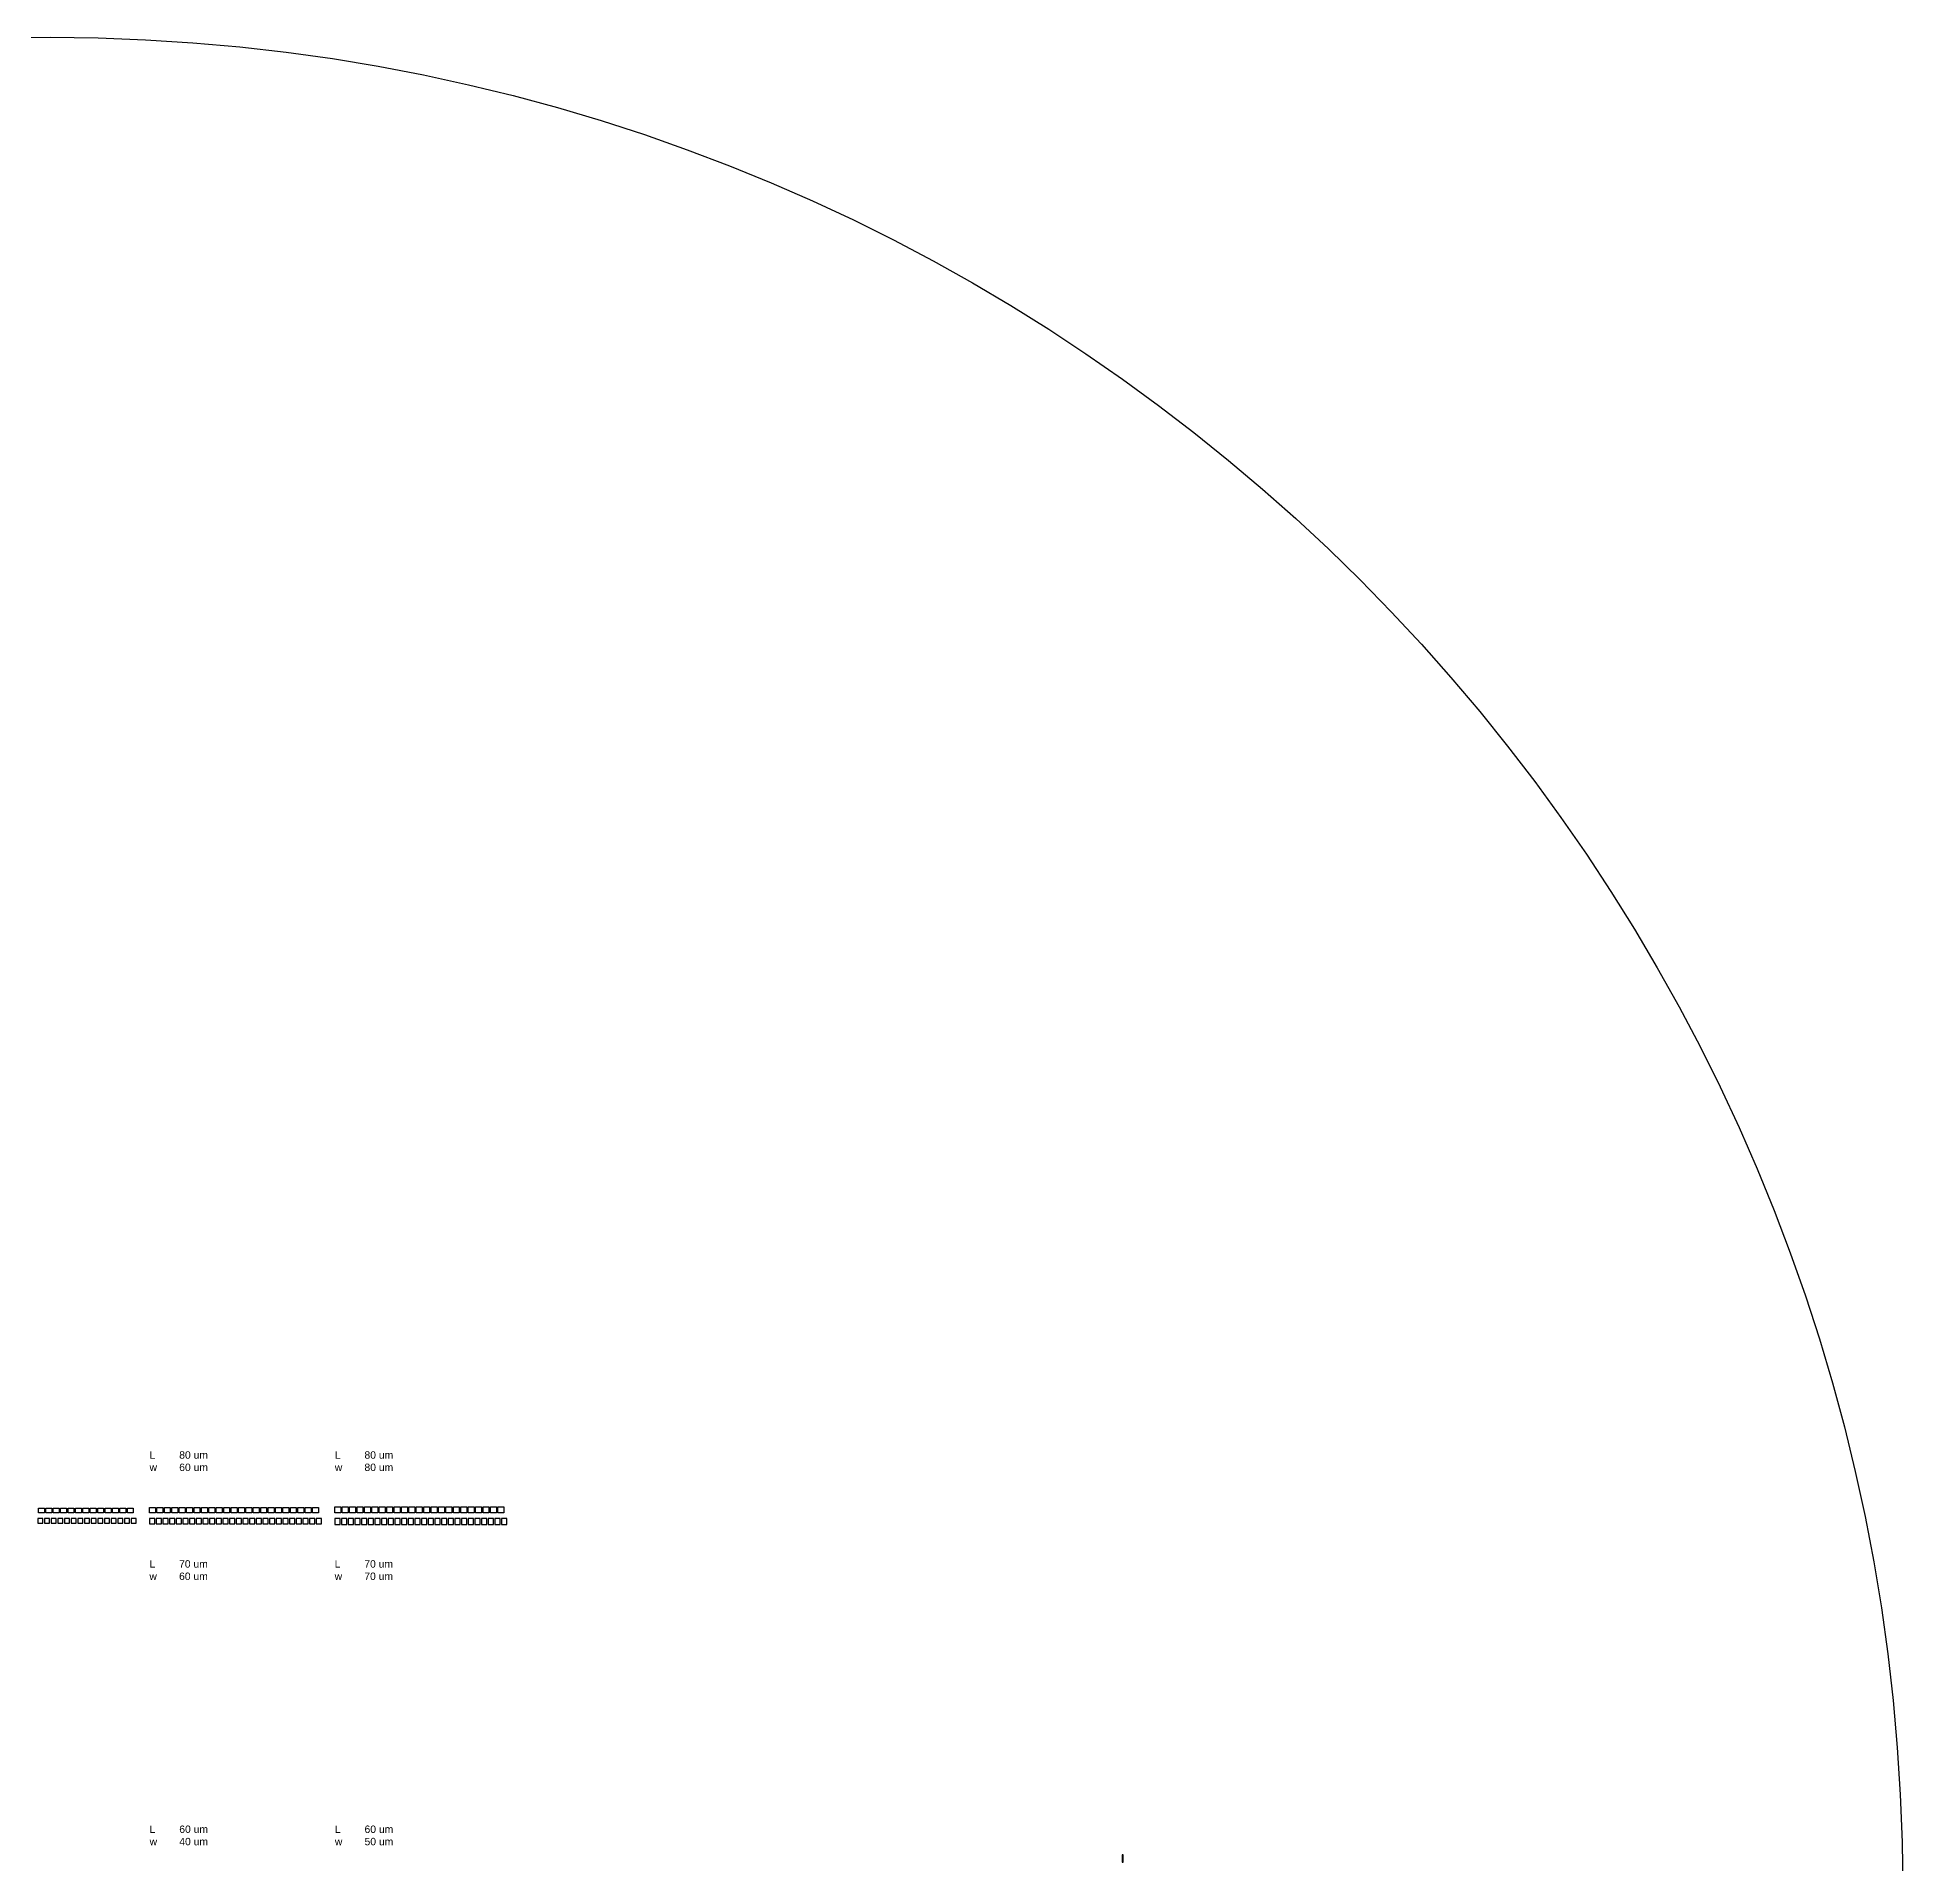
# Model space of a CAD drawing. Header units: millimetres. Extents: x 26241 to 236241, y 30294 to 280394.
# Drawn here: x 51066 to 76241, y 155734 to 180394 of the extents above; entities that cross this region are included whole.
import ezdxf

# ---------------------------------------------------------------- set-up
doc = ezdxf.new("R2010")
doc.units = ezdxf.units.MM
doc.layers.add('CLEAR', color=140, linetype='Continuous')
doc.layers.add('OPAQUE', color=10, linetype='Continuous')
doc.styles.get("Standard").update_dxf_attribs({"font": 'arial.ttf'})

msp = doc.modelspace()

# ---------------------------------------------------------------- linework, layer by layer
at = {"layer": 'CLEAR'}
for p, q in [((51071, 160404), (51071, 160344)), ((51141, 160404), (51071, 160404)), ((51081, 160484), (51081, 160544)), ((51081, 160544), (51161, 160544)), ((51161, 160484), (51081, 160484)), ((51141, 160344), (51141, 160404)), ((51161, 160544), (51161, 160484)), ((51161, 160404), (51161, 160344)), ((51231, 160404), (51161, 160404)), ((51181, 160484), (51181, 160544)), ((51181, 160544), (51261, 160544)), ((51261, 160484), (51181, 160484)), ((51231, 160344), (51231, 160404)), ((51251, 160404), (51251, 160344)), ((51321, 160404), (51251, 160404)), ((51261, 160544), (51261, 160484)), ((51281, 160484), (51281, 160544)), ((51281, 160544), (51361, 160544)), ((51361, 160484), (51281, 160484)), ((51321, 160344), (51321, 160404)), ((51341, 160404), (51341, 160344)), ((51411, 160404), (51341, 160404)), ((51361, 160544), (51361, 160484)), ((51381, 160484), (51381, 160544)), ((51381, 160544), (51461, 160544)), ((51461, 160484), (51381, 160484)), ((51411, 160344), (51411, 160404)), ((51431, 160404), (51431, 160344)), ((51501, 160404), (51431, 160404)), ((51461, 160544), (51461, 160484)), ((51481, 160484), (51481, 160544)), ((51481, 160544), (51561, 160544)), ((51561, 160484), (51481, 160484)), ((51501, 160344), (51501, 160404)), ((51521, 160404), (51521, 160344)), ((51591, 160404), (51521, 160404)), ((51561, 160544), (51561, 160484)), ((51581, 160484), (51581, 160544)), ((51581, 160544), (51661, 160544)), ((51661, 160484), (51581, 160484)), ((51591, 160344), (51591, 160404)), ((51611, 160404), (51611, 160344)), ((51681, 160404), (51611, 160404)), ((51661, 160544), (51661, 160484)), ((51681, 160484), (51681, 160544)), ((51681, 160544), (51761, 160544)), ((51761, 160484), (51681, 160484)), ((51681, 160344), (51681, 160404)), ((51701, 160404), (51701, 160344)), ((51771, 160404), (51701, 160404)), ((51761, 160544), (51761, 160484)), ((51771, 160344), (51771, 160404)), ((51781, 160484), (51781, 160544)), ((51781, 160544), (51861, 160544)), ((51861, 160484), (51781, 160484)), ((51791, 160404), (51791, 160344)), ((51861, 160404), (51791, 160404)), ((51861, 160544), (51861, 160484)), ((51861, 160344), (51861, 160404)), ((51881, 160484), (51881, 160544)), ((51881, 160544), (51961, 160544)), ((51961, 160484), (51881, 160484)), ((51881, 160404), (51881, 160344)), ((51951, 160404), (51881, 160404)), ((51951, 160344), (51951, 160404)), ((51961, 160544), (51961, 160484)), ((51971, 160404), (51971, 160344)), ((52041, 160404), (51971, 160404)), ((51981, 160484), (51981, 160544)), ((51981, 160544), (52061, 160544)), ((52061, 160484), (51981, 160484)), ((52041, 160344), (52041, 160404)), ((52061, 160544), (52061, 160484)), ((52061, 160404), (52061, 160344)), ((52131, 160404), (52061, 160404)), ((52081, 160484), (52081, 160544)), ((52081, 160544), (52161, 160544)), ((52161, 160484), (52081, 160484)), ((52131, 160344), (52131, 160404)), ((52151, 160404), (52151, 160344)), ((52221, 160404), (52151, 160404)), ((52161, 160544), (52161, 160484)), ((52181, 160484), (52181, 160544)), ((52181, 160544), (52261, 160544)), ((52261, 160484), (52181, 160484)), ((52221, 160344), (52221, 160404)), ((52241, 160404), (52241, 160344)), ((52311, 160404), (52241, 160404)), ((52261, 160544), (52261, 160484)), ((52281, 160484), (52281, 160544)), ((52281, 160544), (52361, 160544)), ((52361, 160484), (52281, 160484)), ((52311, 160344), (52311, 160404)), ((52331, 160404), (52331, 160344)), ((52401, 160404), (52331, 160404)), ((52361, 160544), (52361, 160484)), ((52401, 160344), (52401, 160404)), ((52581, 160484), (52581, 160554)), ((52581, 160554), (52661, 160554)), ((52661, 160484), (52581, 160484)), ((52581, 160404), (52581, 160334)), ((52651, 160404), (52581, 160404)), ((52651, 160334), (52651, 160404)), ((52661, 160554), (52661, 160484)), ((52671, 160404), (52671, 160334)), ((52741, 160404), (52671, 160404)), ((52681, 160484), (52681, 160554)), ((52681, 160554), (52761, 160554)), ((52761, 160484), (52681, 160484)), ((52741, 160334), (52741, 160404)), ((52761, 160554), (52761, 160484)), ((52761, 160404), (52761, 160334)), ((52831, 160404), (52761, 160404)), ((52781, 160484), (52781, 160554)), ((52781, 160554), (52861, 160554)), ((52861, 160484), (52781, 160484)), ((52831, 160334), (52831, 160404)), ((52851, 160404), (52851, 160334)), ((52921, 160404), (52851, 160404)), ((52861, 160554), (52861, 160484)), ((52881, 160484), (52881, 160554)), ((52881, 160554), (52961, 160554)), ((52961, 160484), (52881, 160484)), ((52921, 160334), (52921, 160404)), ((52941, 160404), (52941, 160334)), ((53011, 160404), (52941, 160404)), ((52961, 160554), (52961, 160484)), ((52981, 160484), (52981, 160554)), ((52981, 160554), (53061, 160554)), ((53061, 160484), (52981, 160484)), ((53011, 160334), (53011, 160404)), ((53031, 160404), (53031, 160334)), ((53101, 160404), (53031, 160404)), ((53061, 160554), (53061, 160484)), ((53081, 160484), (53081, 160554)), ((53081, 160554), (53161, 160554)), ((53161, 160484), (53081, 160484)), ((53101, 160334), (53101, 160404)), ((53121, 160404), (53121, 160334)), ((53191, 160404), (53121, 160404)), ((53161, 160554), (53161, 160484)), ((53181, 160484), (53181, 160554)), ((53181, 160554), (53261, 160554)), ((53261, 160484), (53181, 160484)), ((53191, 160334), (53191, 160404)), ((53211, 160404), (53211, 160334)), ((53281, 160404), (53211, 160404)), ((53261, 160554), (53261, 160484)), ((53281, 160484), (53281, 160554)), ((53281, 160554), (53361, 160554)), ((53361, 160484), (53281, 160484)), ((53281, 160334), (53281, 160404)), ((53301, 160404), (53301, 160334)), ((53371, 160404), (53301, 160404)), ((53361, 160554), (53361, 160484)), ((53371, 160334), (53371, 160404)), ((53381, 160484), (53381, 160554)), ((53381, 160554), (53461, 160554)), ((53461, 160484), (53381, 160484)), ((53391, 160404), (53391, 160334)), ((53461, 160404), (53391, 160404)), ((53461, 160554), (53461, 160484)), ((53461, 160334), (53461, 160404)), ((53481, 160484), (53481, 160554)), ((53481, 160554), (53561, 160554)), ((53561, 160484), (53481, 160484)), ((53481, 160404), (53481, 160334)), ((53551, 160404), (53481, 160404)), ((53551, 160334), (53551, 160404)), ((53561, 160554), (53561, 160484)), ((53571, 160404), (53571, 160334)), ((53641, 160404), (53571, 160404)), ((53581, 160484), (53581, 160554)), ((53581, 160554), (53661, 160554)), ((53661, 160484), (53581, 160484)), ((53641, 160334), (53641, 160404)), ((53661, 160554), (53661, 160484)), ((53661, 160404), (53661, 160334)), ((53731, 160404), (53661, 160404)), ((53681, 160484), (53681, 160554)), ((53681, 160554), (53761, 160554)), ((53761, 160484), (53681, 160484)), ((53731, 160334), (53731, 160404)), ((53751, 160404), (53751, 160334)), ((53821, 160404), (53751, 160404)), ((53761, 160554), (53761, 160484)), ((53781, 160484), (53781, 160554)), ((53781, 160554), (53861, 160554)), ((53861, 160484), (53781, 160484)), ((53821, 160334), (53821, 160404)), ((53841, 160404), (53841, 160334)), ((53911, 160404), (53841, 160404)), ((53861, 160554), (53861, 160484)), ((53881, 160484), (53881, 160554)), ((53881, 160554), (53961, 160554)), ((53961, 160484), (53881, 160484)), ((53911, 160334), (53911, 160404)), ((53931, 160404), (53931, 160334)), ((54001, 160404), (53931, 160404)), ((53961, 160554), (53961, 160484)), ((53981, 160484), (53981, 160554)), ((53981, 160554), (54061, 160554)), ((54061, 160484), (53981, 160484)), ((54001, 160334), (54001, 160404)), ((54021, 160404), (54021, 160334)), ((54091, 160404), (54021, 160404)), ((54061, 160554), (54061, 160484)), ((54081, 160484), (54081, 160554)), ((54081, 160554), (54161, 160554)), ((54161, 160484), (54081, 160484)), ((54091, 160334), (54091, 160404)), ((54111, 160404), (54111, 160334)), ((54181, 160404), (54111, 160404)), ((54161, 160554), (54161, 160484)), ((54181, 160484), (54181, 160554)), ((54181, 160554), (54261, 160554)), ((54261, 160484), (54181, 160484)), ((54181, 160334), (54181, 160404)), ((54201, 160404), (54201, 160334)), ((54271, 160404), (54201, 160404)), ((54261, 160554), (54261, 160484)), ((54271, 160334), (54271, 160404)), ((54281, 160484), (54281, 160554)), ((54281, 160554), (54361, 160554)), ((54361, 160484), (54281, 160484)), ((54291, 160404), (54291, 160334)), ((54361, 160404), (54291, 160404)), ((54361, 160554), (54361, 160484)), ((54361, 160334), (54361, 160404)), ((54381, 160484), (54381, 160554)), ((54381, 160554), (54461, 160554)), ((54461, 160484), (54381, 160484)), ((54381, 160404), (54381, 160334)), ((54451, 160404), (54381, 160404)), ((54451, 160334), (54451, 160404)), ((54461, 160554), (54461, 160484)), ((54471, 160404), (54471, 160334)), ((54541, 160404), (54471, 160404)), ((54481, 160484), (54481, 160554)), ((54481, 160554), (54561, 160554)), ((54561, 160484), (54481, 160484)), ((54541, 160334), (54541, 160404)), ((54561, 160554), (54561, 160484)), ((54561, 160404), (54561, 160334)), ((54631, 160404), (54561, 160404)), ((54581, 160484), (54581, 160554)), ((54581, 160554), (54661, 160554)), ((54661, 160484), (54581, 160484)), ((54631, 160334), (54631, 160404)), ((54651, 160404), (54651, 160334)), ((54721, 160404), (54651, 160404)), ((54661, 160554), (54661, 160484)), ((54681, 160484), (54681, 160554)), ((54681, 160554), (54761, 160554)), ((54761, 160484), (54681, 160484)), ((54721, 160334), (54721, 160404)), ((54741, 160404), (54741, 160334)), ((54811, 160404), (54741, 160404)), ((54761, 160554), (54761, 160484)), ((54781, 160484), (54781, 160554)), ((54781, 160554), (54861, 160554)), ((54861, 160484), (54781, 160484)), ((54811, 160334), (54811, 160404)), ((54831, 160404), (54831, 160334)), ((54901, 160404), (54831, 160404)), ((54861, 160554), (54861, 160484)), ((54901, 160334), (54901, 160404)), ((55081, 160484), (55081, 160564)), ((55081, 160564), (55161, 160564)), ((55161, 160484), (55081, 160484)), ((55081, 160404), (55081, 160324)), ((55151, 160404), (55081, 160404)), ((55151, 160324), (55151, 160404)), ((55161, 160564), (55161, 160484)), ((55171, 160404), (55171, 160324)), ((55241, 160404), (55171, 160404)), ((55181, 160484), (55181, 160564)), ((55181, 160564), (55261, 160564)), ((55261, 160484), (55181, 160484)), ((55241, 160324), (55241, 160404)), ((55261, 160564), (55261, 160484)), ((55261, 160404), (55261, 160324)), ((55331, 160404), (55261, 160404)), ((55281, 160484), (55281, 160564)), ((55281, 160564), (55361, 160564)), ((55361, 160484), (55281, 160484)), ((55331, 160324), (55331, 160404)), ((55351, 160404), (55351, 160324)), ((55421, 160404), (55351, 160404)), ((55361, 160564), (55361, 160484)), ((55381, 160484), (55381, 160564)), ((55381, 160564), (55461, 160564)), ((55461, 160484), (55381, 160484)), ((55421, 160324), (55421, 160404)), ((55441, 160404), (55441, 160324)), ((55511, 160404), (55441, 160404)), ((55461, 160564), (55461, 160484)), ((55481, 160484), (55481, 160564)), ((55481, 160564), (55561, 160564)), ((55561, 160484), (55481, 160484)), ((55511, 160324), (55511, 160404)), ((55531, 160404), (55531, 160324)), ((55601, 160404), (55531, 160404)), ((55561, 160564), (55561, 160484)), ((55581, 160484), (55581, 160564)), ((55581, 160564), (55661, 160564)), ((55661, 160484), (55581, 160484)), ((55601, 160324), (55601, 160404)), ((55621, 160404), (55621, 160324)), ((55691, 160404), (55621, 160404)), ((55661, 160564), (55661, 160484)), ((55681, 160484), (55681, 160564)), ((55681, 160564), (55761, 160564)), ((55761, 160484), (55681, 160484)), ((55691, 160324), (55691, 160404)), ((55711, 160404), (55711, 160324)), ((55781, 160404), (55711, 160404)), ((55761, 160564), (55761, 160484)), ((55781, 160484), (55781, 160564)), ((55781, 160564), (55861, 160564)), ((55861, 160484), (55781, 160484)), ((55781, 160324), (55781, 160404)), ((55801, 160404), (55801, 160324)), ((55871, 160404), (55801, 160404)), ((55861, 160564), (55861, 160484)), ((55871, 160324), (55871, 160404)), ((55881, 160484), (55881, 160564)), ((55881, 160564), (55961, 160564)), ((55961, 160484), (55881, 160484)), ((55891, 160404), (55891, 160324)), ((55961, 160404), (55891, 160404)), ((55961, 160564), (55961, 160484)), ((55961, 160324), (55961, 160404)), ((55981, 160484), (55981, 160564)), ((55981, 160564), (56061, 160564)), ((56061, 160484), (55981, 160484)), ((55981, 160404), (55981, 160324)), ((56051, 160404), (55981, 160404)), ((56051, 160324), (56051, 160404)), ((56061, 160564), (56061, 160484)), ((56071, 160404), (56071, 160324)), ((56141, 160404), (56071, 160404)), ((56081, 160484), (56081, 160564)), ((56081, 160564), (56161, 160564)), ((56161, 160484), (56081, 160484)), ((56141, 160324), (56141, 160404)), ((56161, 160564), (56161, 160484)), ((56161, 160404), (56161, 160324)), ((56231, 160404), (56161, 160404)), ((56181, 160484), (56181, 160564)), ((56181, 160564), (56261, 160564)), ((56261, 160484), (56181, 160484)), ((56231, 160324), (56231, 160404)), ((56251, 160404), (56251, 160324)), ((56321, 160404), (56251, 160404)), ((56261, 160564), (56261, 160484)), ((56281, 160484), (56281, 160564)), ((56281, 160564), (56361, 160564)), ((56361, 160484), (56281, 160484)), ((56321, 160324), (56321, 160404)), ((56341, 160404), (56341, 160324)), ((56411, 160404), (56341, 160404)), ((56361, 160564), (56361, 160484)), ((56381, 160484), (56381, 160564)), ((56381, 160564), (56461, 160564)), ((56461, 160484), (56381, 160484)), ((56411, 160324), (56411, 160404)), ((56431, 160404), (56431, 160324)), ((56501, 160404), (56431, 160404)), ((56461, 160564), (56461, 160484)), ((56481, 160484), (56481, 160564)), ((56481, 160564), (56561, 160564)), ((56561, 160484), (56481, 160484)), ((56501, 160324), (56501, 160404)), ((56521, 160404), (56521, 160324)), ((56591, 160404), (56521, 160404)), ((56561, 160564), (56561, 160484)), ((56581, 160484), (56581, 160564)), ((56581, 160564), (56661, 160564)), ((56661, 160484), (56581, 160484)), ((56591, 160324), (56591, 160404)), ((56611, 160404), (56611, 160324)), ((56681, 160404), (56611, 160404)), ((56661, 160564), (56661, 160484)), ((56681, 160484), (56681, 160564)), ((56681, 160564), (56761, 160564)), ((56761, 160484), (56681, 160484)), ((56681, 160324), (56681, 160404)), ((56701, 160404), (56701, 160324)), ((56771, 160404), (56701, 160404)), ((56761, 160564), (56761, 160484)), ((56771, 160324), (56771, 160404)), ((56781, 160484), (56781, 160564)), ((56781, 160564), (56861, 160564)), ((56861, 160484), (56781, 160484)), ((56791, 160404), (56791, 160324)), ((56861, 160404), (56791, 160404)), ((56861, 160564), (56861, 160484)), ((56861, 160324), (56861, 160404)), ((56881, 160484), (56881, 160564)), ((56881, 160564), (56961, 160564)), ((56961, 160484), (56881, 160484)), ((56881, 160404), (56881, 160324)), ((56951, 160404), (56881, 160404)), ((56951, 160324), (56951, 160404)), ((56961, 160564), (56961, 160484)), ((56971, 160404), (56971, 160324)), ((57041, 160404), (56971, 160404)), ((56981, 160484), (56981, 160564)), ((56981, 160564), (57061, 160564)), ((57061, 160484), (56981, 160484)), ((57041, 160324), (57041, 160404)), ((57061, 160564), (57061, 160484)), ((57061, 160404), (57061, 160324)), ((57131, 160404), (57061, 160404)), ((57081, 160484), (57081, 160564)), ((57081, 160564), (57161, 160564)), ((57161, 160484), (57081, 160484)), ((57131, 160324), (57131, 160404)), ((57151, 160404), (57151, 160324)), ((57221, 160404), (57151, 160404)), ((57161, 160564), (57161, 160484)), ((57181, 160484), (57181, 160564)), ((57181, 160564), (57261, 160564)), ((57261, 160484), (57181, 160484)), ((57221, 160324), (57221, 160404)), ((57241, 160404), (57241, 160324)), ((57311, 160404), (57241, 160404)), ((57261, 160564), (57261, 160484)), ((57281, 160484), (57281, 160564)), ((57281, 160564), (57361, 160564)), ((57361, 160484), (57281, 160484)), ((57311, 160324), (57311, 160404)), ((57331, 160404), (57331, 160324)), ((57401, 160404), (57331, 160404)), ((57361, 160564), (57361, 160484)), ((57401, 160324), (57401, 160404)), ((51071, 160344), (51141, 160344)), ((51161, 160344), (51231, 160344)), ((51251, 160344), (51321, 160344)), ((51341, 160344), (51411, 160344)), ((51431, 160344), (51501, 160344)), ((51521, 160344), (51591, 160344)), ((51611, 160344), (51681, 160344)), ((51701, 160344), (51771, 160344)), ((51791, 160344), (51861, 160344)), ((51881, 160344), (51951, 160344)), ((51971, 160344), (52041, 160344)), ((52061, 160344), (52131, 160344)), ((52151, 160344), (52221, 160344)), ((52241, 160344), (52311, 160344)), ((52331, 160344), (52401, 160344)), ((52581, 160334), (52651, 160334)), ((52671, 160334), (52741, 160334)), ((52761, 160334), (52831, 160334)), ((52851, 160334), (52921, 160334)), ((52941, 160334), (53011, 160334)), ((53031, 160334), (53101, 160334)), ((53121, 160334), (53191, 160334)), ((53211, 160334), (53281, 160334)), ((53301, 160334), (53371, 160334)), ((53391, 160334), (53461, 160334)), ((53481, 160334), (53551, 160334)), ((53571, 160334), (53641, 160334)), ((53661, 160334), (53731, 160334)), ((53751, 160334), (53821, 160334)), ((53841, 160334), (53911, 160334)), ((53931, 160334), (54001, 160334)), ((54021, 160334), (54091, 160334)), ((54111, 160334), (54181, 160334)), ((54201, 160334), (54271, 160334)), ((54291, 160334), (54361, 160334)), ((54381, 160334), (54451, 160334)), ((54471, 160334), (54541, 160334)), ((54561, 160334), (54631, 160334)), ((54651, 160334), (54721, 160334)), ((54741, 160334), (54811, 160334)), ((54831, 160334), (54901, 160334)), ((55081, 160324), (55151, 160324)), ((55171, 160324), (55241, 160324)), ((55261, 160324), (55331, 160324)), ((55351, 160324), (55421, 160324)), ((55441, 160324), (55511, 160324)), ((55531, 160324), (55601, 160324)), ((55621, 160324), (55691, 160324)), ((55711, 160324), (55781, 160324)), ((55801, 160324), (55871, 160324)), ((55891, 160324), (55961, 160324)), ((55981, 160324), (56051, 160324)), ((56071, 160324), (56141, 160324)), ((56161, 160324), (56231, 160324)), ((56251, 160324), (56321, 160324)), ((56341, 160324), (56411, 160324)), ((56431, 160324), (56501, 160324)), ((56521, 160324), (56591, 160324)), ((56611, 160324), (56681, 160324)), ((56701, 160324), (56771, 160324)), ((56791, 160324), (56861, 160324)), ((56881, 160324), (56951, 160324)), ((56971, 160324), (57041, 160324)), ((57061, 160324), (57131, 160324)), ((57151, 160324), (57221, 160324)), ((57241, 160324), (57311, 160324)), ((57331, 160324), (57401, 160324)), ((65709, 155869), (65709, 155769)), ((65721, 155869), (65709, 155869)), ((65721, 155769), (65721, 155869)), ((65709, 155769), (65721, 155769))]:
    msp.add_line(p, q, dxfattribs=at)
at = {"layer": 'OPAQUE'}
msp.add_circle((51241, 155394), 25000, dxfattribs=at)

# ---------------------------------------------------------------- texts
at = {"layer": 'CLEAR', "char_height": 100, "attachment_point": 1}
for s, insert in [('L^I80 um\\Pw^I60 um', (52581, 161313)), ('L^I80 um\\Pw^I80 um', (55081, 161313)), ('L^I70 um\\Pw^I60 um', (52579, 159843)), ('L^I70 um\\Pw^I70 um', (55079, 159843)), ('L^I60 um\\Pw^I40 um', (52582, 156263)), ('L^I60 um\\Pw^I50 um', (55082, 156263))]:
    msp.add_mtext_dynamic_manual_height_columns(s, width=794.65, gutter_width=12.5, heights=[273], dxfattribs=dict(at, insert=insert))

doc.saveas('drawing.dxf')
